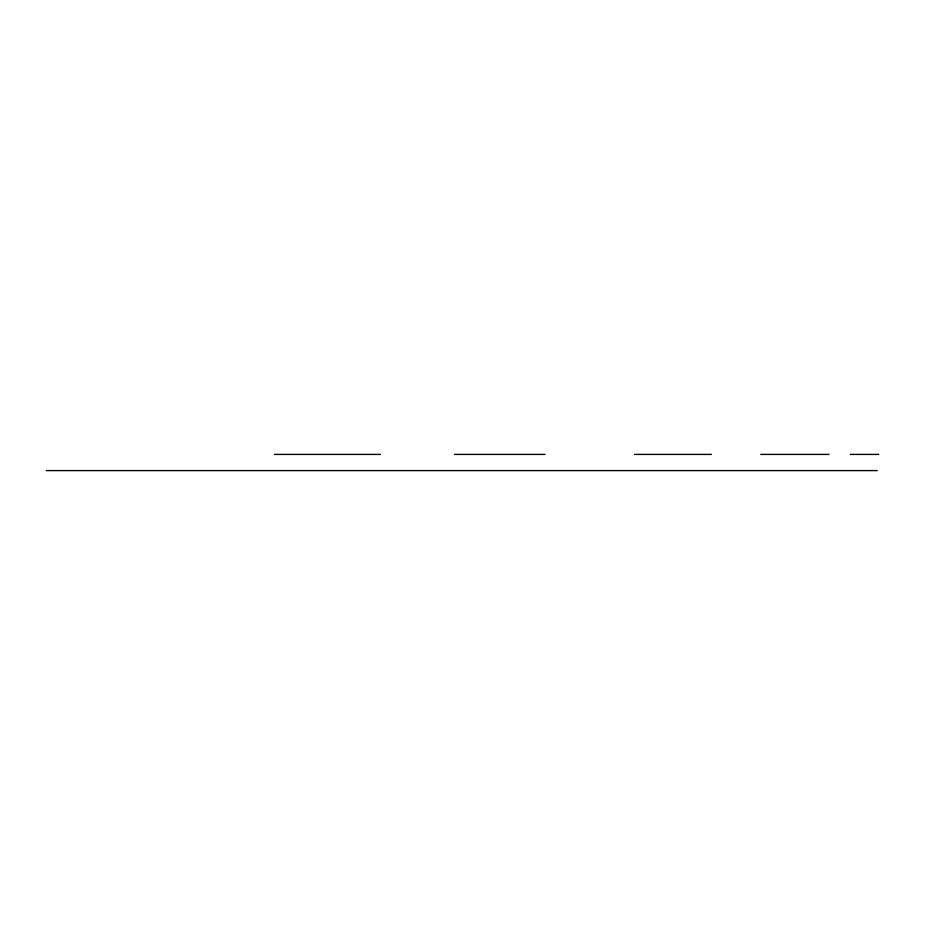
<?xml version="1.0" encoding="UTF-8"?>
<svg xmlns="http://www.w3.org/2000/svg" width="925" height="925" viewBox="0 0 925 925"><rect width="100%" height="100%" fill="white"/><g stroke="black" fill="none" stroke-linecap="round" stroke-linejoin="round"><path stroke-width="1.39" d="M274.378 454.406L380.429 454.406M454.418 454.406L545.045 454.406M634.469 454.406L711.418 454.406M760.743 454.406L829.008 454.406M850.237 454.406L878.75 454.406M46.25 470.594L877.189 470.594"/></g></svg>
